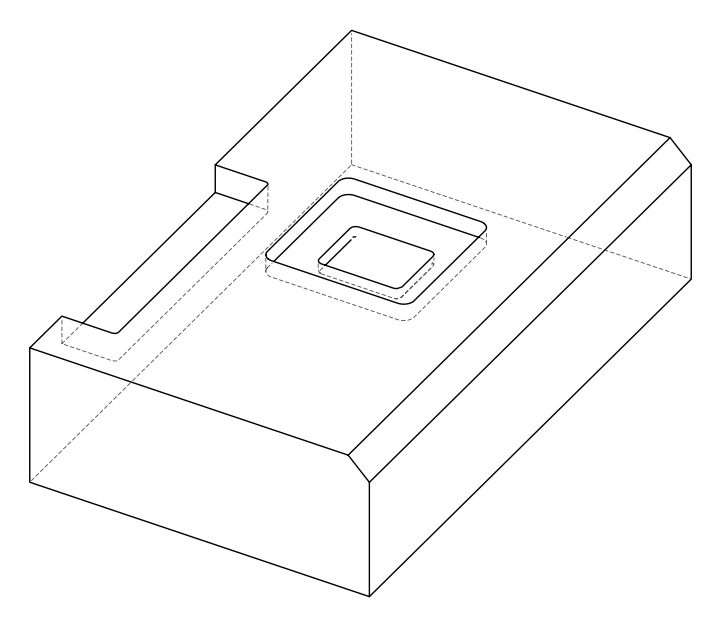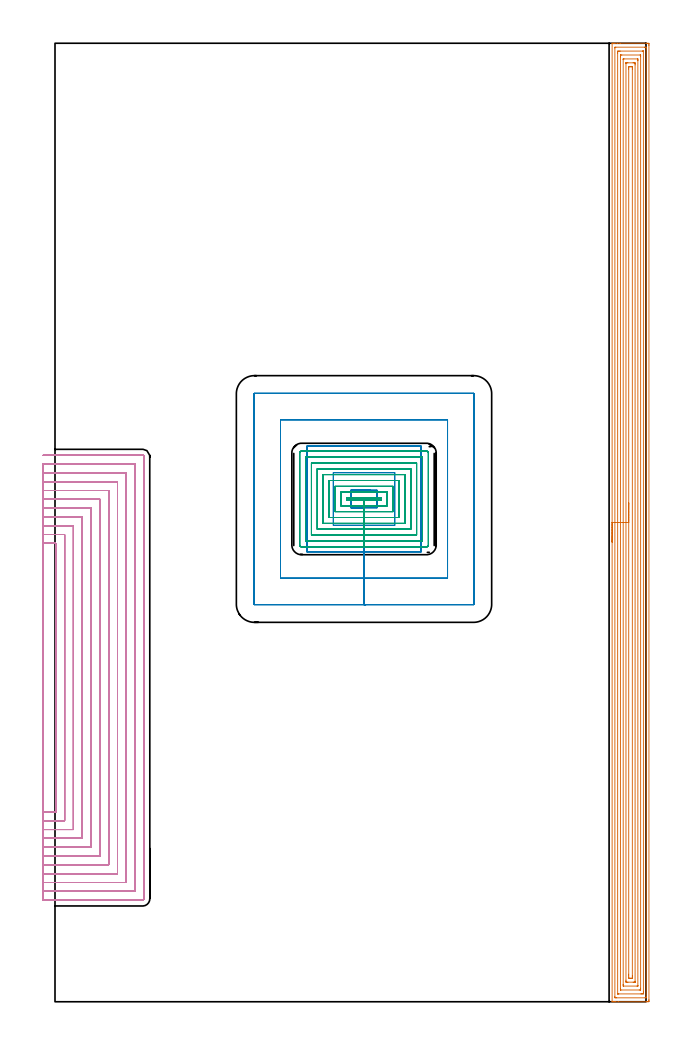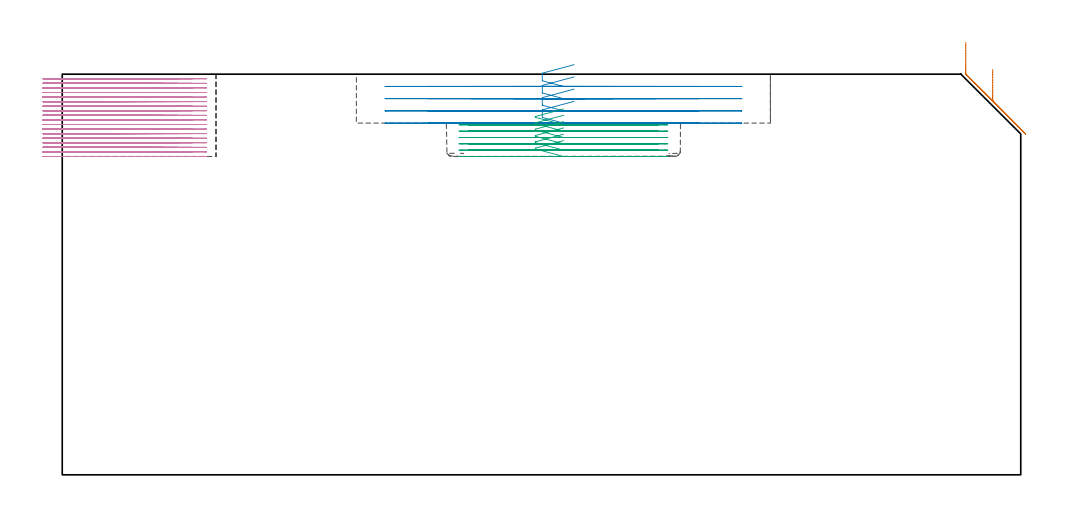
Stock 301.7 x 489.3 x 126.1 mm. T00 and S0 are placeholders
(PLAN: 4 operations, 3 tool changes, 281.8 min)
(1 AREA_MILL | FG_CHAMFER_SURFACE | UGT0205_001 | 27.72 min | 86426 mm3)
(2 MILL_RECTANGULAR_POCKET | POCKET_RECTANGULAR_STRAIGHT | UGT0201_100 | Follow Part, ap 4.5, ae 75% | 10.11 min | 251623 mm3)
(3 MILL_RECTANGULAR_POCKET_1 | POCKET_RECTANGULAR_STRAIGHT_1 | UGT0201_086 | Follow Part, ap 2, ae 75% | 15.15 min | 43573 mm3)
(4 MILL_SLOT | SLOT_PARTIAL_RECTANGULAR | NXT0201_008 | Follow Part, ap 1.5, ae 75% | 228.78 min | 292053 mm3)
(TOOL UGT0205_001 | Chamfer Mill 20 x 3 x 45 deg. | D20 FL50 Z2)
(TOOL UGT0201_100 | End Mill 18 mm | D18 FL22 Z2)
(TOOL UGT0201_086 | End Mill 8 mm | D8 R2 FL19 Z4)
(TOOL NXT0201_008 | ENDMILL 6mm [2P460-0600-NA 1630] | D6 FL26 Z6)
(OP 1 AREA_MILL)
G17 G21 G94 G90
T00 M6
G54
G17 G0 G90 X284.4 Y234.65 S1061 M3
G43 Z136.1 H0
G94 G1 Y234.688 Z135.228 F250.
Y234.802 Z134.363
Y234.991 Z133.512
Y235.253 Z132.68
Y235.587 Z131.874
Y235.99 Z131.1
Y236.458 Z130.364
Y236.99 Z129.672
Y237.579 Z129.029
Y238.222 Z128.44
Y238.914 Z127.908
Y239.65 Z127.44
Y240.424 Z127.037
Y241.23 Z126.703
Y242.062 Z126.441
Y242.913 Z126.252
Y243.778 Z126.138
Y244.65 Z126.1
Y489.122
X284.403 Y489.29 Z126.088
X284.433 Y489.293 Z126.058
X284.822 Y489.3 Z125.677
X285.109 Z125.391
X285.817 Z124.678
X287.057 Z123.44
X288.478 Z122.018
X302.05 Z108.447
X302.67 Y489.296 Z107.827
X303.192 Y489.292 Z107.306
X303.194 Y489.203 Z107.303
X303.199 Y488.675 Z107.301
X303.2 Y488.141 Z107.3
Y0.985
X303.199 Y0.625 Z107.301
X303.195 Y0.097 Z107.303
X303.192 Y0.008 Z107.306
X302.67 Y0.004 Z107.827
X302.05 Y0. Z108.448
X287.591 Z122.904
X286.17 Z124.326
X285.817 Z124.678
X285.109 Z125.391
X284.822 Z125.677
X284.434 Z126.057
X284.403 Y0.009 Z126.088
X284.4 Y0.178 Z126.1
Y244.65
X285.814 Z124.686
Y486.887
X285.817 Y487.29 Z124.683
X286.295 Y487.299 Z124.205
X300.896 Y487.3 Z109.604
X301.375 Y487.299 Z109.125
X301.783 Y487.29 Z108.717
X301.786 Y486.887 Z108.714
Y2.413
X301.783 Y2.01 Z108.717
X301.305 Y2.001 Z109.195
X286.704 Y2. Z123.796
X286.225 Y2.001 Z124.275
X285.817 Y2.01 Z124.683
X285.814 Y2.413 Z124.686
Y2.415
Y244.65
X287.228 Z123.272
X287.229 Y484.205 Z123.271
X287.23 Y484.569 Z123.27
X287.233 Y485.099 Z123.267
X287.235 Y485.273 Z123.265
X287.401 Y485.291 Z123.099
X287.591 Y485.295 Z122.909
X288.279 Y485.3 Z122.221
X288.478 Z122.022
X299.81 Z110.69
X300.009 Y485.298 Z110.491
X300.208 Y485.295 Z110.292
X300.34 Y485.29 Z110.16
X300.365 Y485.282 Z110.135
X300.367 Y485.264 Z110.133
X300.369 Y485.221 Z110.131
X300.371 Y485.099 Z110.129
Y5.095
X300.37 Y4.731 Z110.13
X300.367 Y4.201 Z110.133
X300.365 Y4.027 Z110.135
X300.199 Y4.009 Z110.301
X300.009 Y4.005 Z110.491
X299.321 Y4. Z111.179
X299.122 Z111.378
X287.79 Z122.71
X287.591 Y4.002 Z122.909
X287.392 Y4.005 Z123.108
X287.26 Y4.01 Z123.24
X287.234 Y4.018 Z123.266
X287.233 Y4.036 Z123.267
X287.231 Y4.079 Z123.269
X287.229 Y4.201 Z123.271
X287.228 Y244.65 Z123.272
X288.643 Z121.857
Y482.418
X288.647 Y483.141 Z121.853
X288.65 Y483.248 Z121.85
X288.659 Y483.29 Z121.841
X288.708 Y483.292 Z121.792
X288.927 Y483.296 Z121.573
X289.365 Y483.3 Z121.135
X298.676 Y483.299 Z111.824
X298.891 Y483.297 Z111.609
X298.944 Y483.294 Z111.556
X298.951 Y483.29 Z111.549
X298.954 Y483.285 Z111.546
X298.956 Y483.263 Z111.544
X298.957 Y483.194 Z111.543
Y482.584
Y6.882
X298.953 Y6.159 Z111.547
X298.95 Y6.052 Z111.55
X298.941 Y6.01 Z111.559
X298.891 Y6.008 Z111.609
X298.673 Y6.004 Z111.827
X298.235 Y6. Z112.265
X288.924 Y6.001 Z121.576
X288.709 Y6.003 Z121.791
X288.656 Y6.006 Z121.844
X288.649 Y6.01 Z121.851
X288.646 Y6.015 Z121.854
X288.644 Y6.037 Z121.856
X288.643 Y6.106 Z121.857
Y6.716
Y244.65
X290.057 Z120.443
Y481.023
X290.059 Y481.154 Z120.441
X290.064 Y481.257 Z120.436
X290.07 Y481.291 Z120.43
X290.086 Y481.294 Z120.414
X290.252 Y481.298 Z120.248
X290.474 Y481.3 Z120.026
X297.443 Y481.299 Z113.057
X297.501 Y481.295 Z112.999
X297.528 Y481.291 Z112.972
X297.536 Y481.218 Z112.964
X297.541 Y480.826 Z112.959
X297.543 Y480.63 Z112.957
Y480.434
Y8.277
X297.541 Y8.146 Z112.959
X297.536 Y8.043 Z112.964
X297.53 Y8.009 Z112.97
X297.514 Y8.006 Z112.986
X297.348 Y8.002 Z113.152
X297.126 Y8. Z113.374
X290.157 Y8.002 Z120.343
X290.099 Y8.005 Z120.401
X290.072 Y8.009 Z120.428
X290.064 Y8.082 Z120.436
X290.058 Y8.474 Z120.442
X290.057 Y8.67 Z120.443
Y8.866
Y244.65
X291.471 Z119.029
X291.472 Y478.842 Z119.028
X291.474 Y479.122 Z119.026
X291.476 Y479.261 Z119.024
X291.478 Y479.287 Z119.022
X291.508 Y479.292 Z118.992
X291.574 Y479.297 Z118.926
X292.026 Y479.299 Z118.474
X292.459 Y479.3 Z118.041
X295.12 Z115.38
X295.574 Y479.299 Z114.926
X296.011 Y479.296 Z114.489
X296.11 Y479.29 Z114.39
X296.122 Y479.184 Z114.378
X296.125 Y478.842 Z114.375
X296.128 Y478.284 Z114.372
Y10.458
X296.126 Y10.178 Z114.374
X296.124 Y10.039 Z114.376
X296.122 Y10.013 Z114.378
X296.092 Y10.008 Z114.408
X296.026 Y10.003 Z114.474
X295.574 Y10.001 Z114.926
X295.141 Y10. Z115.359
X292.48 Z118.02
X292.026 Y10.001 Z118.474
X291.589 Y10.004 Z118.911
X291.49 Y10.01 Z119.01
X291.478 Y10.116 Z119.022
X291.475 Y10.458 Z119.025
X291.472 Y11.016 Z119.028
X291.471 Y244.65 Z119.029
X292.885 Z117.615
Y476.161
X292.887 Y477.055 Z117.613
X292.888 Y477.079 Z117.612
X292.913 Y477.29 Z117.587
X293.558 Y477.299 Z116.942
X293.8 Z116.7
X294.447 Y477.297 Z116.053
X294.687 Y477.29 Z115.813
X294.711 Y477.055 Z115.789
X294.713 Y477.028 Z115.787
X294.715 Y476.161 Z115.785
Y13.139
X294.713 Y12.245 Z115.787
X294.712 Y12.221 Z115.788
X294.687 Y12.01 Z115.813
X294.042 Y12.001 Z116.458
X293.8 Z116.7
X293.153 Y12.003 Z117.347
X292.913 Y12.01 Z117.587
X292.888 Y12.245 Z117.612
X292.887 Y12.272 Z117.613
X292.885 Y13.167 Z117.615
Y14.033
Y244.65
Y245.522 Z117.653
Y246.386 Z117.767
Y247.238 Z117.955
Y248.07 Z118.218
Y248.876 Z118.552
Y249.65 Z118.954
Y250.386 Z119.423
Y251.078 Z119.954
Y251.721 Z120.544
Y252.31 Z121.187
Y252.841 Z121.879
Y253.31 Z122.615
Y253.713 Z123.389
Y254.047 Z124.195
Y254.309 Z125.027
Y254.498 Z125.878
Y254.612 Z126.743
Y254.65 Z127.615
G0 Z136.1
M5
M2
(OP 2 MILL_RECTANGULAR_POCKET)
G17 G21 G94 G90
T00 M6
G54
G17 G0 G90 X161.114 Y261.1 S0 M3
G43 Z136.1 H0
Z129.1
G94 G1 X151.1 Z126.417 F250.
Y252.2 Z124.032
X157.75 Z122.25
X164.4 F500.
Y261.1
X151.1
Y252.2
X157.75
Y243.2
X173.4
Y270.1
X142.1
Y243.2
X157.75
Y229.7
X186.9
Y283.6
X128.6
Y229.7
X157.75
Y216.2
X200.4
Y297.1
X115.1
Y216.2
X157.75
Y202.7
X213.7
G3 X213.9 Y202.9 R0.2
G1 Y310.4
G3 X213.7 Y310.6 R0.2
G1 X101.8
G3 X101.6 Y310.4 R0.2
G1 Y202.9
G3 X101.8 Y202.7 R0.2
G1 X157.75
X158.75
G0 X161.114 Y261.1 Z125.25
G1 X151.1 Z122.567 F250.
Y252.2 Z120.182
X157.75 Z118.4
X164.4 F500.
Y261.1
X151.1
Y252.2
X157.75
Y243.2
X173.4
Y270.1
X142.1
Y243.2
X157.75
Y229.7
X186.9
Y283.6
X128.6
Y229.7
X157.75
Y216.2
X200.4
Y297.1
X115.1
Y216.2
X157.75
Y202.7
X213.7
G3 X213.9 Y202.9 R0.2
G1 Y310.4
G3 X213.7 Y310.6 R0.2
G1 X101.8
G3 X101.6 Y310.4 R0.2
G1 Y202.9
G3 X101.8 Y202.7 R0.2
G1 X157.75
X158.75
G0 X161.114 Y261.1 Z121.4
G1 X151.1 Z118.717 F250.
Y252.2 Z116.332
X157.75 Z114.55
X164.4 F500.
Y261.1
X151.1
Y252.2
X157.75
Y243.2
X173.4
Y270.1
X142.1
Y243.2
X157.75
Y229.7
X186.9
Y283.6
X128.6
Y229.7
X157.75
Y216.2
X200.4
Y297.1
X115.1
Y216.2
X157.75
Y202.7
X213.7
G3 X213.9 Y202.9 R0.2
G1 Y310.4
G3 X213.7 Y310.6 R0.2
G1 X101.8
G3 X101.6 Y310.4 R0.2
G1 Y202.9
G3 X101.8 Y202.7 R0.2
G1 X157.75
X158.75
G0 X161.114 Y261.1 Z117.55
G1 X151.1 Z114.867 F250.
Y252.2 Z112.482
X157.75 Z110.7
X164.4 F500.
Y261.1
X151.1
Y252.2
X157.75
Y243.2
X173.4
Y270.1
X142.1
Y243.2
X157.75
Y229.7
X186.9
Y283.6
X128.6
Y229.7
X157.75
Y216.2
X200.4
Y297.1
X115.1
Y216.2
X157.75
Y202.7
X213.7
G3 X213.9 Y202.9 R0.2
G1 Y310.4
G3 X213.7 Y310.6 R0.2
G1 X101.8
G3 X101.6 Y310.4 R0.2
G1 Y202.9
G3 X101.8 Y202.7 R0.2
G1 X157.75
X158.75
G0 Z136.1
M5
M2
(OP 3 MILL_RECTANGULAR_POCKET_1)
G17 G21 G94 G90
T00 M6
G54
G17 G0 G90 X157.782 Y257.1 S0 M3
G43 Z136.1 H0
Z115.154
G94 G1 X148.9 Z112.774 F250.
Y256.2 Z112.533
X157.75 Z110.162
X166.6 F500.
Y257.1
X148.9
Y256.2
X157.75
Y253.2
X169.6
Y260.1
X145.9
Y253.2
X157.75
Y250.2
X172.6
Y263.1
X142.9
Y250.2
X157.75
Y247.2
X175.6
Y266.1
X139.9
Y247.2
X157.75
Y244.2
X178.6
Y269.1
X136.9
Y244.2
X157.75
Y241.2
X181.6
Y272.1
X133.9
Y241.2
X157.75
Y238.2
X184.6
Y275.1
X130.9
Y238.2
X157.75
Y235.2
X187.6
Y278.1
X127.9
Y235.2
X157.75
Y232.2
X189.7
G3 X190.6 Y233.1 R0.9
G1 Y280.2
G3 X189.7 Y281.1 R0.9
G1 X125.8
G3 X124.9 Y280.2 R0.9
G1 Y233.1
G3 X125.8 Y232.2 R0.9
G1 X157.75
X158.75
G0 X157.782 Y257.1 Z113.162
G1 X148.9 Z110.782 F250.
Y256.2 Z110.541
X157.75 Z108.169
X166.6 F500.
Y257.1
X148.9
Y256.2
X157.75
Y253.2
X169.6
Y260.1
X145.9
Y253.2
X157.75
Y250.2
X172.6
Y263.1
X142.9
Y250.2
X157.75
Y247.2
X175.6
Y266.1
X139.9
Y247.2
X157.75
Y244.2
X178.6
Y269.1
X136.9
Y244.2
X157.75
Y241.2
X181.6
Y272.1
X133.9
Y241.2
X157.75
Y238.2
X184.6
Y275.1
X130.9
Y238.2
X157.75
Y235.2
X187.6
Y278.1
X127.9
Y235.2
X157.75
Y232.2
X189.7
G3 X190.6 Y233.1 R0.9
G1 Y280.2
G3 X189.7 Y281.1 R0.9
G1 X125.8
G3 X124.9 Y280.2 R0.9
G1 Y233.1
G3 X125.8 Y232.2 R0.9
G1 X157.75
X158.75
G0 X157.782 Y257.1 Z111.169
G1 X148.9 Z108.789 F250.
Y256.2 Z108.548
X157.75 Z106.177
X166.6 F500.
Y257.1
X148.9
Y256.2
X157.75
Y253.2
X169.6
Y260.1
X145.9
Y253.2
X157.75
Y250.2
X172.6
Y263.1
X142.9
Y250.2
X157.75
Y247.2
X175.6
Y266.1
X139.9
Y247.2
X157.75
Y244.2
X178.6
Y269.1
X136.9
Y244.2
X157.75
Y241.2
X181.6
Y272.1
X133.9
Y241.2
X157.75
Y238.2
X184.6
Y275.1
X130.9
Y238.2
X157.75
Y235.2
X187.6
Y278.1
X127.9
Y235.2
X157.75
Y232.2
X189.7
G3 X190.6 Y233.1 R0.9
G1 Y280.2
G3 X189.7 Y281.1 R0.9
G1 X125.8
G3 X124.9 Y280.2 R0.9
G1 Y233.1
G3 X125.8 Y232.2 R0.9
G1 X157.75
X158.75
G0 X157.782 Y257.1 Z109.177
G1 X148.9 Z106.797 F250.
Y256.2 Z106.556
X157.75 Z104.185
X166.6 F500.
Y257.1
X148.9
Y256.2
X157.75
Y253.2
X169.6
Y260.1
X145.9
Y253.2
X157.75
Y250.2
X172.6
Y263.1
X142.9
Y250.2
X157.75
Y247.2
X175.6
Y266.1
X139.9
Y247.2
X157.75
Y244.2
X178.6
Y269.1
X136.9
Y244.2
X157.75
Y241.2
X181.6
Y272.1
X133.9
Y241.2
X157.75
Y238.2
X184.6
Y275.1
X130.9
Y238.2
X157.75
Y235.2
X187.6
Y278.1
X127.9
Y235.2
X157.75
Y232.2
X189.7
G3 X190.6 Y233.1 R0.9
G1 Y280.2
G3 X189.7 Y281.1 R0.9
G1 X125.8
G3 X124.9 Y280.2 R0.9
G1 Y233.1
G3 X125.8 Y232.2 R0.9
G1 X157.75
X158.75
G0 X157.782 Y257.1 Z107.185
G1 X148.9 Z104.805 F250.
Y256.2 Z104.564
X157.75 Z102.192
X166.6 F500.
Y257.1
X148.9
Y256.2
X157.75
Y253.2
X169.6
Y260.1
X145.9
Y253.2
X157.75
Y250.2
X172.6
Y263.1
X142.9
Y250.2
X157.75
Y247.2
X175.6
Y266.1
X139.9
Y247.2
X157.75
Y244.2
X178.6
Y269.1
X136.9
Y244.2
X157.75
Y241.2
X181.6
Y272.1
X133.9
Y241.2
X157.75
Y238.2
X184.6
Y275.1
X130.9
Y238.2
X157.75
Y235.2
X187.6
Y278.1
X127.9
Y235.2
X157.75
Y232.2
X189.7
G3 X190.6 Y233.1 R0.9
G1 Y280.2
G3 X189.7 Y281.1 R0.9
G1 X125.8
G3 X124.9 Y280.2 R0.9
G1 Y233.1
G3 X125.8 Y232.2 R0.9
G1 X157.75
X158.75
G0 X157.782 Y257.1 Z105.192
G1 X148.9 Z102.813 F250.
Y256.2 Z102.571
X157.75 Z100.2
X166.6 F500.
Y257.1
X148.9
Y256.2
X157.75
Y253.2
X169.6
Y260.1
X145.9
Y253.2
X157.75
Y250.2
X172.6
Y263.1
X142.9
Y250.2
X157.75
Y247.2
X175.6
Y266.1
X139.9
Y247.2
X157.75
Y244.2
X178.6
Y269.1
X136.9
Y244.2
X157.75
Y241.2
X181.6
Y272.1
X133.9
Y241.2
X157.75
Y238.2
X184.6
Y275.1
X130.9
Y238.2
X157.75
Y235.2
X187.6
Y278.1
X127.9
Y235.2
X157.75
Y232.2
X189.7
G3 X190.6 Y233.1 R0.9
G1 Y280.2
G3 X189.7 Y281.1 R0.9
G1 X125.8
G3 X124.9 Y280.2 R0.9
G1 Y233.1
G3 X125.8 Y232.2 R0.9
G1 X157.75
X158.75
G0 Z136.1
M5
M2
(OP 4 MILL_SLOT)
G17 G21 G94 G90
T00 M6
G54
G17 G0 G90 X-6. Y96.9 S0 M3
G43 Z136.1 H1
Z124.661
G94 G1 X-3. F250.
X0.4 F500.
Y234.
X-3.
X-6. F250.
Y92.4
X-3.
X4.9 F500.
Y238.5
X-3.
X-6. F250.
Y87.9
X-3.
X9.4 F500.
Y243.
X-3.
X-6. F250.
Y83.4
X-3.
X13.9 F500.
Y247.5
X-3.
X-6. F250.
Y78.9
X-3.
X18.4 F500.
Y252.
X-3.
X-6. F250.
Y74.4
X-3.
X22.9 F500.
Y256.5
X-3.
X-6. F250.
Y69.9
X-3.
X27.4 F500.
Y261.
X-3.
X-6. F250.
Y65.4
X-3.
X31.9 F500.
Y265.5
X-3.
X-6. F250.
Y60.9
X-3.
X36.4 F500.
Y270.
X-3.
X-6. F250.
Y56.4
X-3.
X40.9 F500.
Y274.5
X-3.
X-6. F250.
Y51.9
X-3.
X44.8 F500.
G3 X45.4 Y52.5 R0.6
G1 Y278.4
G3 X44.8 Y279. R0.6
G1 X-3.
X-6. F250.
G0 Y96.9 Z123.222
G1 X-3.
X0.4 F500.
Y234.
X-3.
X-6. F250.
Y92.4
X-3.
X4.9 F500.
Y238.5
X-3.
X-6. F250.
Y87.9
X-3.
X9.4 F500.
Y243.
X-3.
X-6. F250.
Y83.4
X-3.
X13.9 F500.
Y247.5
X-3.
X-6. F250.
Y78.9
X-3.
X18.4 F500.
Y252.
X-3.
X-6. F250.
Y74.4
X-3.
X22.9 F500.
Y256.5
X-3.
X-6. F250.
Y69.9
X-3.
X27.4 F500.
Y261.
X-3.
X-6. F250.
Y65.4
X-3.
X31.9 F500.
Y265.5
X-3.
X-6. F250.
Y60.9
X-3.
X36.4 F500.
Y270.
X-3.
X-6. F250.
Y56.4
X-3.
X40.9 F500.
Y274.5
X-3.
X-6. F250.
Y51.9
X-3.
X44.8 F500.
G3 X45.4 Y52.5 R0.6
G1 Y278.4
G3 X44.8 Y279. R0.6
G1 X-3.
X-6. F250.
G0 Y96.9 Z121.783
G1 X-3.
X0.4 F500.
Y234.
X-3.
X-6. F250.
Y92.4
X-3.
X4.9 F500.
Y238.5
X-3.
X-6. F250.
Y87.9
X-3.
X9.4 F500.
Y243.
X-3.
X-6. F250.
Y83.4
X-3.
X13.9 F500.
Y247.5
X-3.
X-6. F250.
Y78.9
X-3.
X18.4 F500.
Y252.
X-3.
X-6. F250.
Y74.4
X-3.
X22.9 F500.
Y256.5
X-3.
X-6. F250.
Y69.9
X-3.
X27.4 F500.
Y261.
X-3.
X-6. F250.
Y65.4
X-3.
X31.9 F500.
Y265.5
X-3.
X-6. F250.
Y60.9
X-3.
X36.4 F500.
Y270.
X-3.
X-6. F250.
Y56.4
X-3.
X40.9 F500.
Y274.5
X-3.
X-6. F250.
Y51.9
X-3.
X44.8 F500.
G3 X45.4 Y52.5 R0.6
G1 Y278.4
G3 X44.8 Y279. R0.6
G1 X-3.
X-6. F250.
G0 Y96.9 Z120.344
G1 X-3.
X0.4 F500.
Y234.
X-3.
X-6. F250.
Y92.4
X-3.
X4.9 F500.
Y238.5
X-3.
X-6. F250.
Y87.9
X-3.
X9.4 F500.
Y243.
X-3.
X-6. F250.
Y83.4
X-3.
X13.9 F500.
Y247.5
X-3.
X-6. F250.
Y78.9
X-3.
X18.4 F500.
Y252.
X-3.
X-6. F250.
Y74.4
X-3.
X22.9 F500.
Y256.5
X-3.
X-6. F250.
Y69.9
X-3.
X27.4 F500.
Y261.
X-3.
X-6. F250.
Y65.4
X-3.
X31.9 F500.
Y265.5
X-3.
X-6. F250.
Y60.9
X-3.
X36.4 F500.
Y270.
X-3.
X-6. F250.
Y56.4
X-3.
X40.9 F500.
Y274.5
X-3.
X-6. F250.
Y51.9
X-3.
X44.8 F500.
G3 X45.4 Y52.5 R0.6
G1 Y278.4
G3 X44.8 Y279. R0.6
G1 X-3.
X-6. F250.
G0 Y96.9 Z118.905
G1 X-3.
X0.4 F500.
Y234.
X-3.
X-6. F250.
Y92.4
X-3.
X4.9 F500.
Y238.5
X-3.
X-6. F250.
Y87.9
X-3.
X9.4 F500.
Y243.
X-3.
X-6. F250.
Y83.4
X-3.
X13.9 F500.
Y247.5
X-3.
X-6. F250.
Y78.9
X-3.
X18.4 F500.
Y252.
X-3.
X-6. F250.
Y74.4
X-3.
X22.9 F500.
Y256.5
X-3.
X-6. F250.
Y69.9
X-3.
X27.4 F500.
Y261.
X-3.
X-6. F250.
Y65.4
X-3.
X31.9 F500.
Y265.5
X-3.
X-6. F250.
Y60.9
X-3.
X36.4 F500.
Y270.
X-3.
X-6. F250.
Y56.4
X-3.
X40.9 F500.
Y274.5
X-3.
X-6. F250.
Y51.9
X-3.
X44.8 F500.
G3 X45.4 Y52.5 R0.6
G1 Y278.4
G3 X44.8 Y279. R0.6
G1 X-3.
X-6. F250.
G0 Y96.9 Z117.467
G1 X-3.
X0.4 F500.
Y234.
X-3.
X-6. F250.
Y92.4
X-3.
X4.9 F500.
Y238.5
X-3.
X-6. F250.
Y87.9
X-3.
X9.4 F500.
Y243.
X-3.
X-6. F250.
Y83.4
X-3.
X13.9 F500.
Y247.5
X-3.
X-6. F250.
Y78.9
X-3.
X18.4 F500.
Y252.
X-3.
X-6. F250.
Y74.4
X-3.
X22.9 F500.
Y256.5
X-3.
X-6. F250.
Y69.9
X-3.
X27.4 F500.
Y261.
X-3.
X-6. F250.
Y65.4
X-3.
X31.9 F500.
Y265.5
X-3.
X-6. F250.
Y60.9
X-3.
X36.4 F500.
Y270.
X-3.
X-6. F250.
Y56.4
X-3.
X40.9 F500.
Y274.5
X-3.
X-6. F250.
Y51.9
X-3.
X44.8 F500.
G3 X45.4 Y52.5 R0.6
G1 Y278.4
G3 X44.8 Y279. R0.6
G1 X-3.
X-6. F250.
G0 Y96.9 Z116.028
G1 X-3.
X0.4 F500.
Y234.
X-3.
X-6. F250.
Y92.4
X-3.
X4.9 F500.
Y238.5
X-3.
X-6. F250.
Y87.9
X-3.
X9.4 F500.
Y243.
X-3.
X-6. F250.
Y83.4
X-3.
X13.9 F500.
Y247.5
X-3.
X-6. F250.
Y78.9
X-3.
X18.4 F500.
Y252.
X-3.
X-6. F250.
Y74.4
X-3.
X22.9 F500.
Y256.5
X-3.
X-6. F250.
Y69.9
X-3.
X27.4 F500.
Y261.
X-3.
X-6. F250.
Y65.4
X-3.
X31.9 F500.
Y265.5
X-3.
X-6. F250.
Y60.9
X-3.
X36.4 F500.
Y270.
X-3.
X-6. F250.
Y56.4
X-3.
X40.9 F500.
Y274.5
X-3.
X-6. F250.
Y51.9
X-3.
X44.8 F500.
G3 X45.4 Y52.5 R0.6
G1 Y278.4
G3 X44.8 Y279. R0.6
G1 X-3.
X-6. F250.
G0 Y96.9 Z114.589
G1 X-3.
X0.4 F500.
Y234.
X-3.
X-6. F250.
Y92.4
X-3.
X4.9 F500.
Y238.5
X-3.
X-6. F250.
Y87.9
X-3.
X9.4 F500.
Y243.
X-3.
X-6. F250.
Y83.4
X-3.
X13.9 F500.
Y247.5
X-3.
X-6. F250.
Y78.9
X-3.
X18.4 F500.
Y252.
X-3.
X-6. F250.
Y74.4
X-3.
X22.9 F500.
Y256.5
X-3.
X-6. F250.
Y69.9
X-3.
X27.4 F500.
Y261.
X-3.
X-6. F250.
Y65.4
X-3.
X31.9 F500.
Y265.5
X-3.
X-6. F250.
Y60.9
X-3.
X36.4 F500.
Y270.
X-3.
X-6. F250.
Y56.4
X-3.
X40.9 F500.
Y274.5
X-3.
X-6. F250.
Y51.9
X-3.
X44.8 F500.
G3 X45.4 Y52.5 R0.6
G1 Y278.4
G3 X44.8 Y279. R0.6
G1 X-3.
X-6. F250.
G0 Y96.9 Z113.15
G1 X-3.
X0.4 F500.
Y234.
X-3.
X-6. F250.
Y92.4
X-3.
X4.9 F500.
Y238.5
X-3.
X-6. F250.
Y87.9
X-3.
X9.4 F500.
Y243.
X-3.
X-6. F250.
Y83.4
X-3.
X13.9 F500.
Y247.5
X-3.
X-6. F250.
Y78.9
X-3.
X18.4 F500.
Y252.
X-3.
X-6. F250.
Y74.4
X-3.
X22.9 F500.
Y256.5
X-3.
X-6. F250.
Y69.9
X-3.
X27.4 F500.
Y261.
X-3.
X-6. F250.
Y65.4
X-3.
X31.9 F500.
Y265.5
X-3.
X-6. F250.
Y60.9
X-3.
X36.4 F500.
Y270.
X-3.
X-6. F250.
Y56.4
X-3.
X40.9 F500.
Y274.5
X-3.
X-6. F250.
Y51.9
X-3.
X44.8 F500.
G3 X45.4 Y52.5 R0.6
G1 Y278.4
G3 X44.8 Y279. R0.6
G1 X-3.
X-6. F250.
G0 Y96.9 Z111.711
G1 X-3.
X0.4 F500.
Y234.
X-3.
X-6. F250.
Y92.4
X-3.
X4.9 F500.
Y238.5
X-3.
X-6. F250.
Y87.9
X-3.
X9.4 F500.
Y243.
X-3.
X-6. F250.
Y83.4
X-3.
X13.9 F500.
Y247.5
X-3.
X-6. F250.
Y78.9
X-3.
X18.4 F500.
Y252.
X-3.
X-6. F250.
Y74.4
X-3.
X22.9 F500.
Y256.5
X-3.
X-6. F250.
Y69.9
X-3.
X27.4 F500.
Y261.
X-3.
X-6. F250.
Y65.4
X-3.
X31.9 F500.
Y265.5
X-3.
X-6. F250.
Y60.9
X-3.
X36.4 F500.
Y270.
X-3.
X-6. F250.
Y56.4
X-3.
X40.9 F500.
Y274.5
X-3.
X-6. F250.
Y51.9
X-3.
X44.8 F500.
G3 X45.4 Y52.5 R0.6
G1 Y278.4
G3 X44.8 Y279. R0.6
G1 X-3.
X-6. F250.
G0 Y96.9 Z110.272
G1 X-3.
X0.4 F500.
Y234.
X-3.
X-6. F250.
Y92.4
X-3.
X4.9 F500.
Y238.5
X-3.
X-6. F250.
Y87.9
X-3.
X9.4 F500.
Y243.
X-3.
X-6. F250.
Y83.4
X-3.
X13.9 F500.
Y247.5
X-3.
X-6. F250.
Y78.9
X-3.
X18.4 F500.
Y252.
X-3.
X-6. F250.
Y74.4
X-3.
X22.9 F500.
Y256.5
X-3.
X-6. F250.
Y69.9
X-3.
X27.4 F500.
Y261.
X-3.
X-6. F250.
Y65.4
X-3.
X31.9 F500.
Y265.5
X-3.
X-6. F250.
Y60.9
X-3.
X36.4 F500.
Y270.
X-3.
X-6. F250.
Y56.4
X-3.
X40.9 F500.
Y274.5
X-3.
X-6. F250.
Y51.9
X-3.
X44.8 F500.
G3 X45.4 Y52.5 R0.6
G1 Y278.4
G3 X44.8 Y279. R0.6
G1 X-3.
X-6. F250.
G0 Y96.9 Z108.833
G1 X-3.
X0.4 F500.
Y234.
X-3.
X-6. F250.
Y92.4
X-3.
X4.9 F500.
Y238.5
X-3.
X-6. F250.
Y87.9
X-3.
X9.4 F500.
Y243.
X-3.
X-6. F250.
Y83.4
X-3.
X13.9 F500.
Y247.5
X-3.
X-6. F250.
Y78.9
X-3.
X18.4 F500.
Y252.
X-3.
X-6. F250.
Y74.4
X-3.
X22.9 F500.
Y256.5
X-3.
X-6. F250.
Y69.9
X-3.
X27.4 F500.
Y261.
X-3.
X-6. F250.
Y65.4
X-3.
X31.9 F500.
Y265.5
X-3.
X-6. F250.
Y60.9
X-3.
X36.4 F500.
Y270.
X-3.
X-6. F250.
Y56.4
X-3.
X40.9 F500.
Y274.5
X-3.
X-6. F250.
Y51.9
X-3.
X44.8 F500.
G3 X45.4 Y52.5 R0.6
G1 Y278.4
G3 X44.8 Y279. R0.6
G1 X-3.
X-6. F250.
G0 Y96.9 Z107.394
G1 X-3.
X0.4 F500.
Y234.
X-3.
X-6. F250.
Y92.4
X-3.
X4.9 F500.
Y238.5
X-3.
X-6. F250.
Y87.9
X-3.
X9.4 F500.
Y243.
X-3.
X-6. F250.
Y83.4
X-3.
X13.9 F500.
Y247.5
X-3.
X-6. F250.
Y78.9
X-3.
X18.4 F500.
Y252.
X-3.
X-6. F250.
Y74.4
X-3.
X22.9 F500.
Y256.5
X-3.
X-6. F250.
Y69.9
X-3.
X27.4 F500.
Y261.
X-3.
X-6. F250.
Y65.4
X-3.
X31.9 F500.
Y265.5
X-3.
X-6. F250.
Y60.9
X-3.
X36.4 F500.
Y270.
X-3.
X-6. F250.
Y56.4
X-3.
X40.9 F500.
Y274.5
X-3.
X-6. F250.
Y51.9
X-3.
X44.8 F500.
G3 X45.4 Y52.5 R0.6
G1 Y278.4
G3 X44.8 Y279. R0.6
G1 X-3.
X-6. F250.
G0 Y96.9 Z105.956
G1 X-3.
X0.4 F500.
Y234.
X-3.
X-6. F250.
Y92.4
X-3.
X4.9 F500.
Y238.5
X-3.
X-6. F250.
Y87.9
X-3.
X9.4 F500.
Y243.
X-3.
X-6. F250.
Y83.4
X-3.
X13.9 F500.
Y247.5
X-3.
X-6. F250.
Y78.9
X-3.
X18.4 F500.
Y252.
X-3.
X-6. F250.
Y74.4
X-3.
X22.9 F500.
Y256.5
X-3.
X-6. F250.
Y69.9
X-3.
X27.4 F500.
Y261.
X-3.
X-6. F250.
Y65.4
X-3.
X31.9 F500.
Y265.5
X-3.
X-6. F250.
Y60.9
X-3.
X36.4 F500.
Y270.
X-3.
X-6. F250.
Y56.4
X-3.
X40.9 F500.
Y274.5
X-3.
X-6. F250.
Y51.9
X-3.
X44.8 F500.
G3 X45.4 Y52.5 R0.6
G1 Y278.4
G3 X44.8 Y279. R0.6
G1 X-3.
X-6. F250.
G0 Y96.9 Z104.517
G1 X-3.
X0.4 F500.
Y234.
X-3.
X-6. F250.
Y92.4
X-3.
X4.9 F500.
Y238.5
X-3.
X-6. F250.
Y87.9
X-3.
X9.4 F500.
Y243.
X-3.
X-6. F250.
Y83.4
X-3.
X13.9 F500.
Y247.5
X-3.
X-6. F250.
Y78.9
X-3.
X18.4 F500.
Y252.
X-3.
X-6. F250.
Y74.4
X-3.
X22.9 F500.
Y256.5
X-3.
X-6. F250.
Y69.9
X-3.
X27.4 F500.
Y261.
X-3.
X-6. F250.
Y65.4
X-3.
X31.9 F500.
Y265.5
X-3.
X-6. F250.
Y60.9
X-3.
X36.4 F500.
Y270.
X-3.
X-6. F250.
Y56.4
X-3.
X40.9 F500.
Y274.5
X-3.
X-6. F250.
Y51.9
X-3.
X44.8 F500.
G3 X45.4 Y52.5 R0.6
G1 Y278.4
G3 X44.8 Y279. R0.6
G1 X-3.
X-6. F250.
G0 Y96.9 Z103.078
G1 X-3.
X0.4 F500.
Y234.
X-3.
X-6. F250.
Y92.4
X-3.
X4.9 F500.
Y238.5
X-3.
X-6. F250.
Y87.9
X-3.
X9.4 F500.
Y243.
X-3.
X-6. F250.
Y83.4
X-3.
X13.9 F500.
Y247.5
X-3.
X-6. F250.
Y78.9
X-3.
X18.4 F500.
Y252.
X-3.
X-6. F250.
Y74.4
X-3.
X22.9 F500.
Y256.5
X-3.
X-6. F250.
Y69.9
X-3.
X27.4 F500.
Y261.
X-3.
X-6. F250.
Y65.4
X-3.
X31.9 F500.
Y265.5
X-3.
X-6. F250.
Y60.9
X-3.
X36.4 F500.
Y270.
X-3.
X-6. F250.
Y56.4
X-3.
X40.9 F500.
Y274.5
X-3.
X-6. F250.
Y51.9
X-3.
X44.8 F500.
G3 X45.4 Y52.5 R0.6
G1 Y278.4
G3 X44.8 Y279. R0.6
G1 X-3.
X-6. F250.
G0 Y96.9 Z101.639
G1 X-3.
X0.4 F500.
Y234.
X-3.
X-6. F250.
Y92.4
X-3.
X4.9 F500.
Y238.5
X-3.
X-6. F250.
Y87.9
X-3.
X9.4 F500.
Y243.
X-3.
X-6. F250.
Y83.4
X-3.
X13.9 F500.
Y247.5
X-3.
X-6. F250.
Y78.9
X-3.
X18.4 F500.
Y252.
X-3.
X-6. F250.
Y74.4
X-3.
X22.9 F500.
Y256.5
X-3.
X-6. F250.
Y69.9
X-3.
X27.4 F500.
Y261.
X-3.
X-6. F250.
Y65.4
X-3.
X31.9 F500.
Y265.5
X-3.
X-6. F250.
Y60.9
X-3.
X36.4 F500.
Y270.
X-3.
X-6. F250.
Y56.4
X-3.
X40.9 F500.
Y274.5
X-3.
X-6. F250.
Y51.9
X-3.
X44.8 F500.
G3 X45.4 Y52.5 R0.6
G1 Y278.4
G3 X44.8 Y279. R0.6
G1 X-3.
X-6. F250.
G0 Y96.9 Z100.2
G1 X-3.
X0.4 F500.
Y234.
X-3.
X-6. F250.
Y92.4
X-3.
X4.9 F500.
Y238.5
X-3.
X-6. F250.
Y87.9
X-3.
X9.4 F500.
Y243.
X-3.
X-6. F250.
Y83.4
X-3.
X13.9 F500.
Y247.5
X-3.
X-6. F250.
Y78.9
X-3.
X18.4 F500.
Y252.
X-3.
X-6. F250.
Y74.4
X-3.
X22.9 F500.
Y256.5
X-3.
X-6. F250.
Y69.9
X-3.
X27.4 F500.
Y261.
X-3.
X-6. F250.
Y65.4
X-3.
X31.9 F500.
Y265.5
X-3.
X-6. F250.
Y60.9
X-3.
X36.4 F500.
Y270.
X-3.
X-6. F250.
Y56.4
X-3.
X40.9 F500.
Y274.5
X-3.
X-6. F250.
Y51.9
X-3.
X44.8 F500.
G3 X45.4 Y52.5 R0.6
G1 Y278.4
G3 X44.8 Y279. R0.6
G1 X-3.
X-6. F250.
G0 Z136.1
M5
M2
